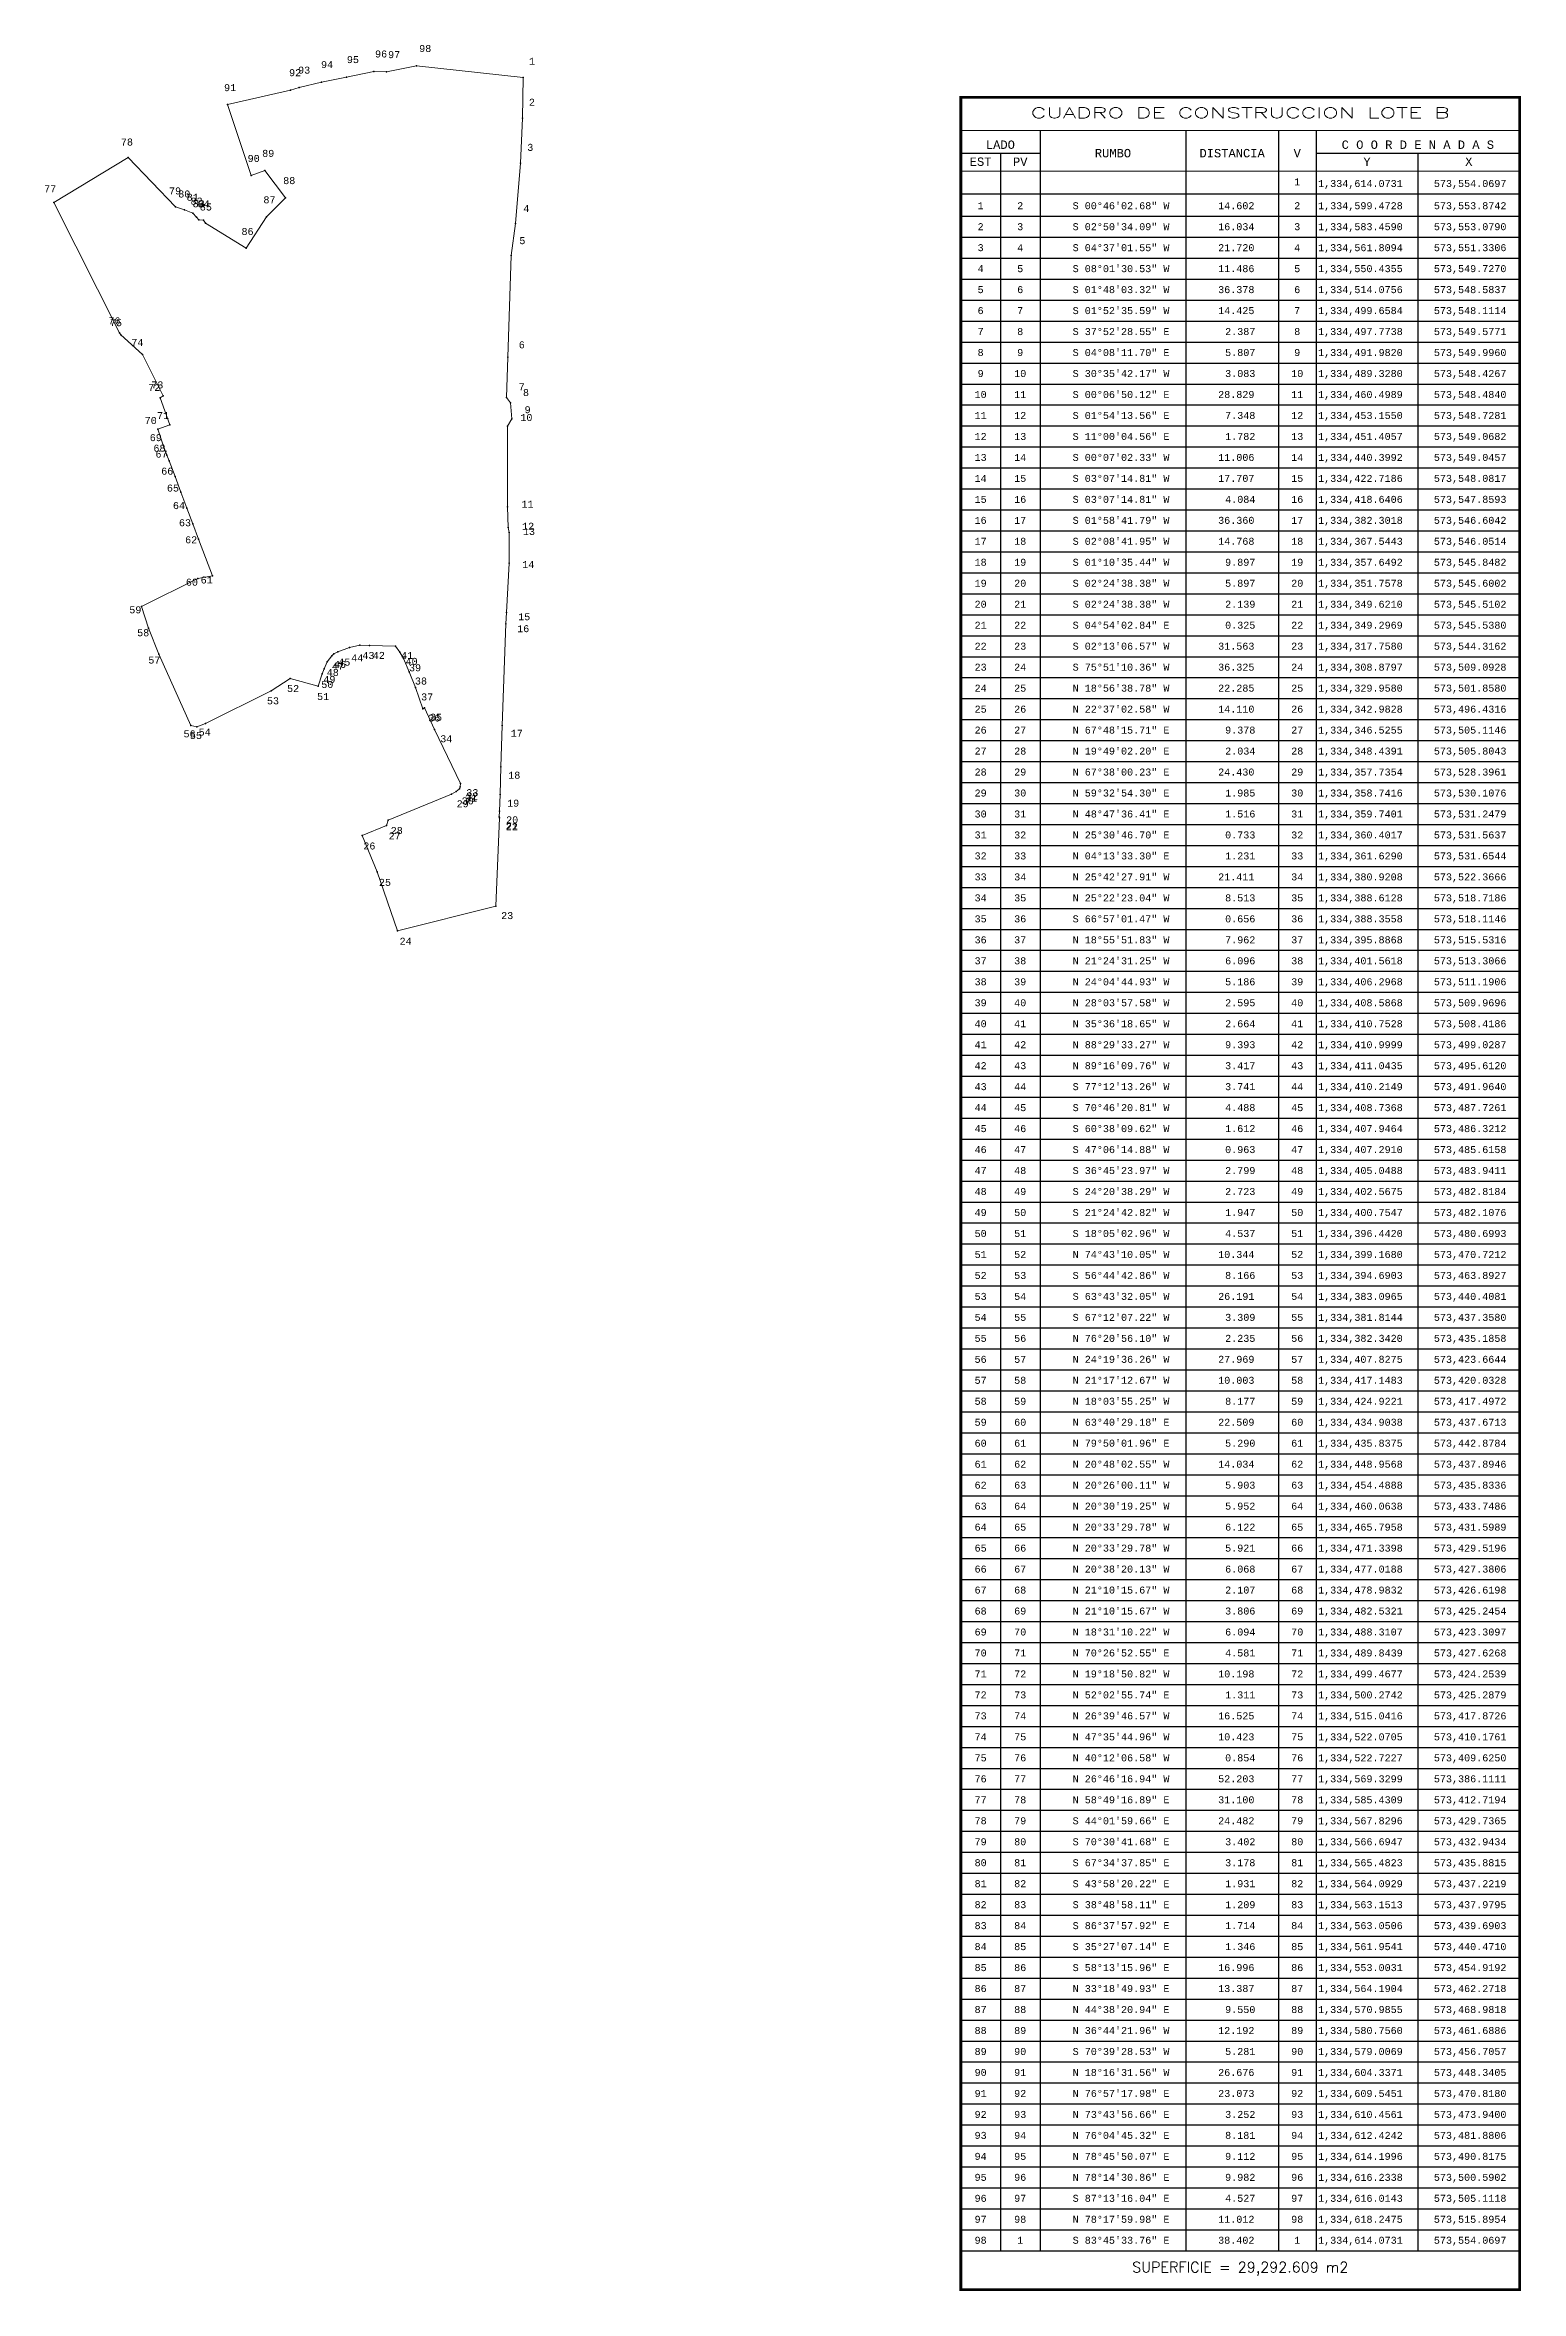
# Model space of a CAD drawing. Header units: millimetres. Extents: x -3245 to 2970, y 1153 to 3965.
# Drawn here: x 1979 to 2507, y 2216 to 3019 of the extents above; entities that cross this region are included whole.
import ezdxf
from ezdxf.enums import TextEntityAlignment as Align

# ---------------------------------------------------------------- set-up
doc = ezdxf.new("R2010")
doc.units = ezdxf.units.MM
for name, color, linetype in [('CVL_CUADCON', 1, 'Continuous'), ('CVL_CUADCON_LIN', 8, 'Continuous'), ('CVL_CUADCON_TIT', 1, 'Continuous'), ('CVL_CUADCON_TX', 2, 'Continuous'), ('CVL_PUNTO', 2, 'Continuous'), ('CVL_PUNTO_NUM', 250, 'Continuous')]:
    doc.layers.add(name, color=color, linetype=linetype)
doc.styles.add('HUECA1', font='HUECA1.shx')
doc.styles.add('MONOTXT4', font='MONOTXT4.shx')

msp = doc.modelspace()

# ---------------------------------------------------------------- linework, layer by layer
at = {"color": 114, "lineweight": 20, "ltscale": 0.5, "true_color": 0x139b48, "elevation": 399.1703, "flags": 128}
msp.add_lwpolyline([(1982.0597, 2962.763), (2005.5736, 2916.1557), (2006.1247, 2915.5035), (2013.8212, 2908.4747), (2021.2365, 2893.7072), (2020.2025, 2892.9008), (2023.5754, 2883.277), (2019.2583, 2881.7438), (2021.194, 2875.9652), (2022.5684, 2872.4163), (2023.3293, 2870.4519), (2025.4683, 2864.7729), (2027.5475, 2859.2288), (2029.6973, 2853.4969), (2031.7823, 2847.9219), (2033.8433, 2842.3899), (2038.827, 2829.2706), (2033.6199, 2828.3369), (2013.4458, 2818.3551), (2015.9814, 2810.5814), (2019.613, 2801.2605), (2031.1344, 2775.7751), (2033.3066, 2775.2475), (2036.3567, 2776.5295), (2059.8413, 2788.1233), (2066.6698, 2792.6011), (2076.6479, 2789.8751), (2078.0562, 2794.1878), (2078.767, 2796.0006), (2079.8897, 2798.4819), (2081.5644, 2800.724), (2082.2698, 2801.3795), (2083.6747, 2802.1699), (2087.9126, 2803.648), (2091.5606, 2804.4765), (2094.9773, 2804.433), (2104.3673, 2804.1859), (2105.9183, 2802.0199), (2107.1393, 2799.7299), (2109.2553, 2794.9949), (2111.4803, 2789.3199), (2114.0633, 2781.7889), (2114.6673, 2782.0459), (2118.3153, 2774.3539), (2127.603, 2755.0621), (2127.5123, 2753.8348), (2127.1965, 2753.1732), (2126.0562, 2752.1747), (2124.3447, 2751.1685), (2101.7529, 2741.8722), (2101.0633, 2739.9586), (2092.3803, 2736.4159), (2097.8066, 2723.3911), (2105.0414, 2702.3128), (2140.2648, 2711.1911), (2141.4866, 2742.73), (2141.4588, 2743.0541), (2141.5488, 2745.1909), (2141.7968, 2751.0822), (2142, 2760.9773), (2142.5528, 2775.7349), (2143.8079, 2812.0736), (2144.0303, 2816.1517), (2144.9943, 2833.8323), (2145.0168, 2844.8387), (2144.6767, 2846.5881), (2144.4326, 2853.932), (2144.3753, 2882.7611), (2145.9446, 2885.4151), (2145.5257, 2891.2069), (2144.06, 2893.0914), (2144.5323, 2907.5087), (2145.6756, 2943.8686), (2147.2792, 2955.2425), (2149.0276, 2976.8921), (2149.8228, 2992.9059), (2150.0183, 3007.5061), (2111.844, 3011.6806), (2101.0604, 3009.4474), (2096.5388, 3009.6669), (2086.7661, 3007.6327), (2077.8292, 3005.8573), (2069.8886, 3003.8892), (2066.7666, 3002.9781), (2044.2892, 2997.7702), (2052.6543, 2972.44), (2057.6372, 2974.1891), (2064.9304, 2964.4185), (2058.2204, 2957.6235), (2050.8678, 2946.4362), (2036.4196, 2955.3871), (2035.6389, 2956.4837), (2033.9281, 2956.5843), (2033.1705, 2957.526), (2031.8301, 2958.9154), (2028.892, 2960.1278), (2025.6851, 2961.2627), (2008.668, 2978.864), (1982.0597, 2962.763)], dxfattribs=at)
at = {"layer": 'CVL_CUADCON', "color": 1, "linetype": 'Continuous', "const_width": 1, "flags": 128}
msp.add_lwpolyline([(2306.587, 3000.3783), (2506.5195, 3000.3783), (2506.5195, 2216.4608), (2306.587, 2216.4608)], close=True, dxfattribs=at)
at = {"layer": 'CVL_CUADCON', "color": 1, "linetype": 'Continuous', "const_width": 0.375, "flags": 128}
for points in [[(2306.587, 2988.5058), (2506.5195, 2988.5058)], [(2306.587, 2973.9608), (2506.5195, 2973.9608)], [(2306.587, 2230.3783), (2506.5195, 2230.3783)]]:
    msp.add_lwpolyline(points, dxfattribs=at)
at = {"layer": 'CVL_CUADCON_LIN', "color": 8, "linetype": 'Continuous'}
for p, q in [((2334.9095, 2988.5058), (2334.9095, 2230.3783)), ((2387.087, 2988.5058), (2387.087, 2230.3783)), ((2420.1945, 2988.5058), (2420.1945, 2230.3783)), ((2433.6595, 2988.5058), (2433.6595, 2230.3783)), ((2306.587, 2980.4358), (2334.9095, 2980.4358)), ((2320.737, 2980.4358), (2320.737, 2230.3783)), ((2433.6595, 2980.4358), (2506.5195, 2980.4358)), ((2470.0895, 2980.4358), (2470.0895, 2230.3783)), ((2306.587, 2965.8233), (2506.5195, 2965.8233)), ((2306.587, 2957.8783), (2506.5195, 2957.8783)), ((2306.587, 2950.3783), (2506.5195, 2950.3783)), ((2306.587, 2942.8783), (2506.5195, 2942.8783)), ((2306.587, 2935.3783), (2506.5195, 2935.3783)), ((2306.587, 2927.8783), (2506.5195, 2927.8783)), ((2306.587, 2920.3783), (2506.5195, 2920.3783)), ((2306.587, 2912.8783), (2506.5195, 2912.8783)), ((2306.587, 2905.3783), (2506.5195, 2905.3783)), ((2306.587, 2897.8783), (2506.5195, 2897.8783)), ((2306.587, 2890.3783), (2506.5195, 2890.3783)), ((2306.587, 2882.8783), (2506.5195, 2882.8783)), ((2306.587, 2875.3783), (2506.5195, 2875.3783)), ((2306.587, 2867.8783), (2506.5195, 2867.8783)), ((2306.587, 2860.3783), (2506.5195, 2860.3783)), ((2306.587, 2852.8783), (2506.5195, 2852.8783)), ((2306.587, 2845.3783), (2506.5195, 2845.3783)), ((2306.587, 2837.8783), (2506.5195, 2837.8783)), ((2306.587, 2830.3783), (2506.5195, 2830.3783)), ((2306.587, 2822.8783), (2506.5195, 2822.8783)), ((2306.587, 2815.3783), (2506.5195, 2815.3783)), ((2306.587, 2807.8783), (2506.5195, 2807.8783)), ((2306.587, 2800.3783), (2506.5195, 2800.3783)), ((2306.587, 2792.8783), (2506.5195, 2792.8783)), ((2306.587, 2785.3783), (2506.5195, 2785.3783)), ((2306.587, 2777.8783), (2506.5195, 2777.8783)), ((2306.587, 2770.3783), (2506.5195, 2770.3783)), ((2306.587, 2762.8783), (2506.5195, 2762.8783)), ((2306.587, 2755.3783), (2506.5195, 2755.3783)), ((2306.587, 2747.8783), (2506.5195, 2747.8783)), ((2306.587, 2740.3783), (2506.5195, 2740.3783)), ((2306.587, 2732.8783), (2506.5195, 2732.8783)), ((2306.587, 2725.3783), (2506.5195, 2725.3783)), ((2306.587, 2717.8783), (2506.5195, 2717.8783)), ((2306.587, 2710.3783), (2506.5195, 2710.3783)), ((2306.587, 2702.8783), (2506.5195, 2702.8783)), ((2306.587, 2695.3783), (2506.5195, 2695.3783)), ((2306.587, 2687.8783), (2506.5195, 2687.8783)), ((2306.587, 2680.3783), (2506.5195, 2680.3783)), ((2306.587, 2672.8783), (2506.5195, 2672.8783)), ((2306.587, 2665.3783), (2506.5195, 2665.3783)), ((2306.587, 2657.8783), (2506.5195, 2657.8783)), ((2306.587, 2650.3783), (2506.5195, 2650.3783)), ((2306.587, 2642.8783), (2506.5195, 2642.8783)), ((2306.587, 2635.3783), (2506.5195, 2635.3783)), ((2306.587, 2627.8783), (2506.5195, 2627.8783)), ((2306.587, 2620.3783), (2506.5195, 2620.3783)), ((2306.587, 2612.8783), (2506.5195, 2612.8783)), ((2306.587, 2605.3783), (2506.5195, 2605.3783)), ((2306.587, 2597.8783), (2506.5195, 2597.8783)), ((2306.587, 2590.3783), (2506.5195, 2590.3783)), ((2306.587, 2582.8783), (2506.5195, 2582.8783)), ((2306.587, 2575.3783), (2506.5195, 2575.3783)), ((2306.587, 2567.8783), (2506.5195, 2567.8783)), ((2306.587, 2560.3783), (2506.5195, 2560.3783)), ((2306.587, 2552.8783), (2506.5195, 2552.8783)), ((2306.587, 2545.3783), (2506.5195, 2545.3783)), ((2306.587, 2537.8783), (2506.5195, 2537.8783)), ((2306.587, 2530.3783), (2506.5195, 2530.3783)), ((2306.587, 2522.8783), (2506.5195, 2522.8783)), ((2306.587, 2515.3783), (2506.5195, 2515.3783)), ((2306.587, 2507.8783), (2506.5195, 2507.8783)), ((2306.587, 2500.3783), (2506.5195, 2500.3783)), ((2306.587, 2492.8783), (2506.5195, 2492.8783)), ((2306.587, 2485.3783), (2506.5195, 2485.3783)), ((2306.587, 2477.8783), (2506.5195, 2477.8783)), ((2306.587, 2470.3783), (2506.5195, 2470.3783)), ((2306.587, 2462.8783), (2506.5195, 2462.8783)), ((2306.587, 2455.3783), (2506.5195, 2455.3783)), ((2306.587, 2447.8783), (2506.5195, 2447.8783)), ((2306.587, 2440.3783), (2506.5195, 2440.3783)), ((2306.587, 2432.8783), (2506.5195, 2432.8783)), ((2306.587, 2425.3783), (2506.5195, 2425.3783)), ((2306.587, 2417.8783), (2506.5195, 2417.8783)), ((2306.587, 2410.3783), (2506.5195, 2410.3783)), ((2306.587, 2402.8783), (2506.5195, 2402.8783)), ((2306.587, 2395.3783), (2506.5195, 2395.3783)), ((2306.587, 2387.8783), (2506.5195, 2387.8783)), ((2306.587, 2380.3783), (2506.5195, 2380.3783)), ((2306.587, 2372.8783), (2506.5195, 2372.8783)), ((2306.587, 2365.3783), (2506.5195, 2365.3783)), ((2306.587, 2357.8783), (2506.5195, 2357.8783)), ((2306.587, 2350.3783), (2506.5195, 2350.3783)), ((2306.587, 2342.8783), (2506.5195, 2342.8783)), ((2306.587, 2335.3783), (2506.5195, 2335.3783)), ((2306.587, 2327.8783), (2506.5195, 2327.8783)), ((2306.587, 2320.3783), (2506.5195, 2320.3783)), ((2306.587, 2312.8783), (2506.5195, 2312.8783)), ((2306.587, 2305.3783), (2506.5195, 2305.3783)), ((2306.587, 2297.8783), (2506.5195, 2297.8783)), ((2306.587, 2290.3783), (2506.5195, 2290.3783)), ((2306.587, 2282.8783), (2506.5195, 2282.8783)), ((2306.587, 2275.3783), (2506.5195, 2275.3783)), ((2306.587, 2267.8783), (2506.5195, 2267.8783)), ((2306.587, 2260.3783), (2506.5195, 2260.3783)), ((2306.587, 2252.8783), (2506.5195, 2252.8783)), ((2306.587, 2245.3783), (2506.5195, 2245.3783)), ((2306.587, 2237.8783), (2506.5195, 2237.8783)), ((2306.587, 2230.3783), (2506.5195, 2230.3783))]:
    msp.add_line(p, q, dxfattribs=at)
at = {"layer": 'CVL_PUNTO', "color": 2}
for p in [(2069.8886, 3003.8892), (2077.8292, 3005.8573), (2086.7661, 3007.6327), (2096.5388, 3009.6669), (2101.0604, 3009.4474), (2111.844, 3011.6806), (2150.0183, 3007.5061), (2044.2892, 2997.7702), (2066.7666, 3002.9781), (2149.8228, 2992.9059), (2008.668, 2978.864), (2052.6543, 2972.44), (2057.6372, 2974.1891), (2149.0276, 2976.8921), (2064.9304, 2964.4185), (1982.0597, 2962.763), (2025.6851, 2961.2627), (2028.892, 2960.1278), (2031.8301, 2958.9154), (2033.1705, 2957.526), (2033.9281, 2956.5843), (2035.6389, 2956.4837), (2058.2204, 2957.6235), (2036.4196, 2955.3871), (2147.2792, 2955.2425), (2050.8678, 2946.4362), (2145.6756, 2943.8686), (2005.5736, 2916.1557), (2006.1247, 2915.5035), (2013.8212, 2908.4747), (2144.5323, 2907.5087), (2020.2025, 2892.9008), (2021.2365, 2893.7072), (2144.06, 2893.0914), (2145.5257, 2891.2069), (2145.9446, 2885.4151), (2019.2583, 2881.7438), (2021.194, 2875.9652), (2023.5754, 2883.277), (2144.3753, 2882.7611), (2022.5684, 2872.4163), (2023.3293, 2870.4519), (2025.4683, 2864.7729), (2027.5475, 2859.2288), (2029.6973, 2853.4969), (2144.4326, 2853.932), (2031.7823, 2847.9219), (2144.6767, 2846.5881), (2145.0168, 2844.8387), (2033.8433, 2842.3899), (2033.6199, 2828.3369), (2038.827, 2829.2706), (2144.9943, 2833.8323), (2013.4458, 2818.3551), (2143.8079, 2812.0736), (2144.0303, 2816.1517), (2015.9814, 2810.5814), (2087.9126, 2803.648), (2091.5606, 2804.4765), (2094.9773, 2804.433), (2104.3673, 2804.1859), (2019.613, 2801.2605), (2078.767, 2796.0006), (2079.8897, 2798.4819), (2081.5644, 2800.724), (2082.2698, 2801.3795), (2083.6747, 2802.1699), (2105.9183, 2802.0199), (2107.1393, 2799.7299), (2059.8413, 2788.1233), (2066.6698, 2792.6011), (2076.6479, 2789.8751), (2078.0562, 2794.1878), (2109.2553, 2794.9949), (2111.4803, 2789.3199), (2114.0633, 2781.7889), (2114.6673, 2782.0459), (2031.1344, 2775.7751), (2033.3066, 2775.2475), (2036.3567, 2776.5295), (2118.3153, 2774.3539), (2142.5528, 2775.7349), (2127.603, 2755.0621), (2142, 2760.9773), (2124.3447, 2751.1685), (2126.0562, 2752.1747), (2127.1965, 2753.1732), (2127.5123, 2753.8348), (2141.7968, 2751.0822), (2101.0633, 2739.9586), (2101.7529, 2741.8722), (2141.4588, 2743.0541), (2141.4866, 2742.73), (2141.5488, 2745.1909), (2092.3803, 2736.4159), (2097.8066, 2723.3911), (2140.2648, 2711.1911), (2105.0414, 2702.3128)]:
    msp.add_point(p, dxfattribs=at)

# ---------------------------------------------------------------- texts
at = {"layer": 'CVL_CUADCON_TIT', "color": 1, "style": 'HUECA1', "width": 1.353592}
msp.add_text('CUADRO DE CONSTRUCCION LOTE B', height=3.75, dxfattribs=at).set_placement((2331.587, 2992.9533), (2481.5195, 2992.9533), align=Align.FIT)
at = {"layer": 'CVL_CUADCON_TIT', "color": 1, "style": 'MONOTXT4'}
for s, p in [('LADO', (2320.737, 2981.9583)), ('C O O R D E N A D A S', (2470.087, 2981.9583)), ('EST', (2313.662, 2975.8683)), ('PV', (2327.837, 2975.8683)), ('Y', (2451.887, 2975.8683)), ('X', (2488.312, 2975.8683))]:
    msp.add_text(s, height=3, dxfattribs=at).set_placement(p, align=Align.CENTER)
at = {"layer": 'CVL_CUADCON_TIT', "color": 1}
for s, height, style, p in [('RUMBO', 3, 'MONOTXT4', (2361.012, 2980.4283)), ('DISTANCIA', 3, 'MONOTXT4', (2403.637, 2980.4283)), ('V', 3, 'MONOTXT4', (2426.937, 2980.4283)), ('SUPERFICIE = 29,292.609 m2', 3.75, 'HUECA1', (2406.5533, 2223.9608))]:
    msp.add_text(s, height=height, dxfattribs=dict(at, style=style)).set_placement(p, align=Align.MIDDLE)
at = {"layer": 'CVL_CUADCON_TX', "color": 2, "style": 'MONOTXT4'}
for s, p in [('1', (2426.927, 2968.9483)), ('1', (2313.662, 2960.3783)), ('2', (2327.8233, 2960.3783)), ('2', (2426.927, 2960.3783)), ('3', (2313.662, 2945.3783)), ('2', (2313.662, 2952.8783)), ('4', (2327.8233, 2945.3783)), ('3', (2327.8233, 2952.8783)), ('4', (2426.927, 2945.3783)), ('3', (2426.927, 2952.8783)), ('4', (2313.662, 2937.8783)), ('5', (2327.8233, 2937.8783)), ('5', (2426.927, 2937.8783)), ('5', (2313.662, 2930.3783)), ('6', (2327.8233, 2930.3783)), ('6', (2426.927, 2930.3783)), ('6', (2313.662, 2922.8783)), ('7', (2327.8233, 2922.8783)), ('7', (2426.927, 2922.8783)), ('7', (2313.662, 2915.3783)), ('8', (2327.8233, 2915.3783)), ('8', (2426.927, 2915.3783)), ('8', (2313.662, 2907.8783)), ('9', (2327.8233, 2907.8783)), ('9', (2426.927, 2907.8783)), ('9', (2313.662, 2900.3783)), ('10', (2327.8233, 2900.3783)), ('10', (2426.927, 2900.3783)), ('10', (2313.662, 2892.8783)), ('11', (2327.8233, 2892.8783)), ('11', (2426.927, 2892.8783)), ('11', (2313.662, 2885.3783)), ('12', (2327.8233, 2885.3783)), ('12', (2426.927, 2885.3783)), ('12', (2313.662, 2877.8783)), ('13', (2327.8233, 2877.8783)), ('13', (2426.927, 2877.8783)), ('13', (2313.662, 2870.3783)), ('14', (2327.8233, 2870.3783)), ('14', (2426.927, 2870.3783)), ('14', (2313.662, 2862.8783)), ('15', (2327.8233, 2862.8783)), ('15', (2426.927, 2862.8783)), ('15', (2313.662, 2855.3783)), ('16', (2327.8233, 2855.3783)), ('16', (2426.927, 2855.3783)), ('16', (2313.662, 2847.8783)), ('17', (2327.8233, 2847.8783)), ('17', (2426.927, 2847.8783)), ('17', (2313.662, 2840.3783)), ('18', (2313.662, 2832.8783)), ('18', (2327.8233, 2840.3783)), ('19', (2327.8233, 2832.8783)), ('18', (2426.927, 2840.3783)), ('19', (2426.927, 2832.8783)), ('19', (2313.662, 2825.3783)), ('20', (2327.8233, 2825.3783)), ('20', (2426.927, 2825.3783)), ('20', (2313.662, 2817.8783)), ('21', (2327.8233, 2817.8783)), ('21', (2426.927, 2817.8783)), ('21', (2313.662, 2810.3783)), ('22', (2327.8233, 2810.3783)), ('22', (2426.927, 2810.3783)), ('22', (2313.662, 2802.8783)), ('23', (2327.8233, 2802.8783)), ('23', (2426.927, 2802.8783)), ('23', (2313.662, 2795.3783)), ('24', (2327.8233, 2795.3783)), ('24', (2426.927, 2795.3783)), ('24', (2313.662, 2787.8783)), ('25', (2327.8233, 2787.8783)), ('25', (2426.927, 2787.8783)), ('25', (2313.662, 2780.3783)), ('26', (2327.8233, 2780.3783)), ('26', (2426.927, 2780.3783)), ('26', (2313.662, 2772.8783)), ('27', (2327.8233, 2772.8783)), ('27', (2426.927, 2772.8783)), ('27', (2313.662, 2765.3783)), ('28', (2327.8233, 2765.3783)), ('28', (2426.927, 2765.3783)), ('28', (2313.662, 2757.8783)), ('29', (2327.8233, 2757.8783)), ('29', (2426.927, 2757.8783)), ('29', (2313.662, 2750.3783)), ('30', (2327.8233, 2750.3783)), ('30', (2426.927, 2750.3783)), ('30', (2313.662, 2742.8783)), ('31', (2327.8233, 2742.8783)), ('31', (2426.927, 2742.8783)), ('31', (2313.662, 2735.3783)), ('32', (2327.8233, 2735.3783)), ('32', (2426.927, 2735.3783)), ('32', (2313.662, 2727.8783)), ('33', (2313.662, 2720.3783)), ('33', (2327.8233, 2727.8783)), ('34', (2327.8233, 2720.3783)), ('33', (2426.927, 2727.8783)), ('34', (2426.927, 2720.3783)), ('34', (2313.662, 2712.8783)), ('35', (2327.8233, 2712.8783)), ('35', (2426.927, 2712.8783)), ('35', (2313.662, 2705.3783)), ('36', (2327.8233, 2705.3783)), ('36', (2426.927, 2705.3783)), ('36', (2313.662, 2697.8783)), ('37', (2327.8233, 2697.8783)), ('37', (2426.927, 2697.8783)), ('37', (2313.662, 2690.3783)), ('38', (2327.8233, 2690.3783)), ('38', (2426.927, 2690.3783)), ('38', (2313.662, 2682.8783)), ('39', (2327.8233, 2682.8783)), ('39', (2426.927, 2682.8783)), ('39', (2313.662, 2675.3783)), ('40', (2327.8233, 2675.3783)), ('40', (2426.927, 2675.3783)), ('40', (2313.662, 2667.8783)), ('41', (2327.8233, 2667.8783)), ('41', (2426.927, 2667.8783)), ('41', (2313.662, 2660.3783)), ('42', (2327.8233, 2660.3783)), ('42', (2426.927, 2660.3783)), ('42', (2313.662, 2652.8783)), ('43', (2327.8233, 2652.8783)), ('43', (2426.927, 2652.8783)), ('43', (2313.662, 2645.3783)), ('44', (2327.8233, 2645.3783)), ('44', (2426.927, 2645.3783)), ('44', (2313.662, 2637.8783)), ('45', (2327.8233, 2637.8783)), ('45', (2426.927, 2637.8783)), ('45', (2313.662, 2630.3783)), ('46', (2327.8233, 2630.3783)), ('46', (2426.927, 2630.3783)), ('46', (2313.662, 2622.8783)), ('47', (2327.8233, 2622.8783)), ('47', (2426.927, 2622.8783)), ('47', (2313.662, 2615.3783)), ('48', (2313.662, 2607.8783)), ('48', (2327.8233, 2615.3783)), ('49', (2327.8233, 2607.8783)), ('48', (2426.927, 2615.3783)), ('49', (2426.927, 2607.8783)), ('49', (2313.662, 2600.3783)), ('50', (2327.8233, 2600.3783)), ('50', (2426.927, 2600.3783)), ('50', (2313.662, 2592.8783)), ('51', (2327.8233, 2592.8783)), ('51', (2426.927, 2592.8783)), ('51', (2313.662, 2585.3783)), ('52', (2327.8233, 2585.3783)), ('52', (2426.927, 2585.3783)), ('52', (2313.662, 2577.8783)), ('53', (2327.8233, 2577.8783)), ('53', (2426.927, 2577.8783)), ('53', (2313.662, 2570.3783)), ('54', (2327.8233, 2570.3783)), ('54', (2426.927, 2570.3783)), ('54', (2313.662, 2562.8783)), ('55', (2327.8233, 2562.8783)), ('55', (2426.927, 2562.8783)), ('55', (2313.662, 2555.3783)), ('56', (2327.8233, 2555.3783)), ('56', (2426.927, 2555.3783)), ('56', (2313.662, 2547.8783)), ('57', (2327.8233, 2547.8783)), ('57', (2426.927, 2547.8783)), ('57', (2313.662, 2540.3783)), ('58', (2327.8233, 2540.3783)), ('58', (2426.927, 2540.3783)), ('58', (2313.662, 2532.8783)), ('59', (2327.8233, 2532.8783)), ('59', (2426.927, 2532.8783)), ('59', (2313.662, 2525.3783)), ('60', (2327.8233, 2525.3783)), ('60', (2426.927, 2525.3783)), ('60', (2313.662, 2517.8783)), ('61', (2327.8233, 2517.8783)), ('61', (2426.927, 2517.8783)), ('61', (2313.662, 2510.3783)), ('62', (2327.8233, 2510.3783)), ('62', (2426.927, 2510.3783)), ('62', (2313.662, 2502.8783)), ('63', (2313.662, 2495.3783)), ('63', (2327.8233, 2502.8783)), ('64', (2327.8233, 2495.3783)), ('63', (2426.927, 2502.8783)), ('64', (2426.927, 2495.3783)), ('64', (2313.662, 2487.8783)), ('65', (2327.8233, 2487.8783)), ('65', (2426.927, 2487.8783)), ('65', (2313.662, 2480.3783)), ('66', (2327.8233, 2480.3783)), ('66', (2426.927, 2480.3783)), ('66', (2313.662, 2472.8783)), ('67', (2327.8233, 2472.8783)), ('67', (2426.927, 2472.8783)), ('67', (2313.662, 2465.3783)), ('68', (2327.8233, 2465.3783)), ('68', (2426.927, 2465.3783)), ('68', (2313.662, 2457.8783)), ('69', (2327.8233, 2457.8783)), ('69', (2426.927, 2457.8783)), ('69', (2313.662, 2450.3783)), ('70', (2327.8233, 2450.3783)), ('70', (2426.927, 2450.3783)), ('70', (2313.662, 2442.8783)), ('71', (2327.8233, 2442.8783)), ('71', (2426.927, 2442.8783)), ('71', (2313.662, 2435.3783)), ('72', (2327.8233, 2435.3783)), ('72', (2426.927, 2435.3783)), ('72', (2313.662, 2427.8783)), ('73', (2327.8233, 2427.8783)), ('73', (2426.927, 2427.8783)), ('73', (2313.662, 2420.3783)), ('74', (2327.8233, 2420.3783)), ('74', (2426.927, 2420.3783)), ('74', (2313.662, 2412.8783)), ('75', (2327.8233, 2412.8783)), ('75', (2426.927, 2412.8783)), ('75', (2313.662, 2405.3783)), ('76', (2327.8233, 2405.3783)), ('76', (2426.927, 2405.3783)), ('76', (2313.662, 2397.8783)), ('77', (2327.8233, 2397.8783)), ('77', (2426.927, 2397.8783)), ('77', (2313.662, 2390.3783)), ('78', (2313.662, 2382.8783)), ('78', (2327.8233, 2390.3783)), ('79', (2327.8233, 2382.8783)), ('78', (2426.927, 2390.3783)), ('79', (2426.927, 2382.8783)), ('79', (2313.662, 2375.3783)), ('80', (2327.8233, 2375.3783)), ('80', (2426.927, 2375.3783)), ('80', (2313.662, 2367.8783)), ('81', (2327.8233, 2367.8783)), ('81', (2426.927, 2367.8783)), ('81', (2313.662, 2360.3783)), ('82', (2327.8233, 2360.3783)), ('82', (2426.927, 2360.3783)), ('82', (2313.662, 2352.8783)), ('83', (2327.8233, 2352.8783)), ('83', (2426.927, 2352.8783)), ('83', (2313.662, 2345.3783)), ('84', (2327.8233, 2345.3783)), ('84', (2426.927, 2345.3783)), ('84', (2313.662, 2337.8783)), ('85', (2327.8233, 2337.8783)), ('85', (2426.927, 2337.8783)), ('85', (2313.662, 2330.3783)), ('86', (2327.8233, 2330.3783)), ('86', (2426.927, 2330.3783)), ('86', (2313.662, 2322.8783)), ('87', (2327.8233, 2322.8783)), ('87', (2426.927, 2322.8783)), ('87', (2313.662, 2315.3783)), ('88', (2327.8233, 2315.3783)), ('88', (2426.927, 2315.3783)), ('88', (2313.662, 2307.8783)), ('89', (2327.8233, 2307.8783)), ('89', (2426.927, 2307.8783)), ('89', (2313.662, 2300.3783)), ('90', (2327.8233, 2300.3783)), ('90', (2426.927, 2300.3783)), ('90', (2313.662, 2292.8783)), ('91', (2327.8233, 2292.8783)), ('91', (2426.927, 2292.8783)), ('91', (2313.662, 2285.3783)), ('92', (2327.8233, 2285.3783)), ('92', (2426.927, 2285.3783)), ('92', (2313.662, 2277.8783)), ('93', (2327.8233, 2277.8783)), ('93', (2426.927, 2277.8783)), ('93', (2313.662, 2270.3783)), ('94', (2313.662, 2262.8783)), ('94', (2327.8233, 2270.3783)), ('95', (2327.8233, 2262.8783)), ('94', (2426.927, 2270.3783)), ('95', (2426.927, 2262.8783)), ('95', (2313.662, 2255.3783)), ('96', (2327.8233, 2255.3783)), ('96', (2426.927, 2255.3783)), ('96', (2313.662, 2247.8783)), ('97', (2327.8233, 2247.8783)), ('97', (2426.927, 2247.8783)), ('97', (2313.662, 2240.3783)), ('98', (2327.8233, 2240.3783)), ('98', (2426.927, 2240.3783)), ('98', (2313.662, 2232.8783)), ('1', (2327.8233, 2232.8783)), ('1', (2426.927, 2232.8783))]:
    msp.add_text(s, height=2.5, dxfattribs=at).set_placement(p, align=Align.CENTER)
for s, p in [('1,334,614.0731', (2434.387, 2968.3233)), ('573,554.0697', (2475.812, 2968.3233)), ('S 00%%d46\'02.68" W', (2346.587, 2960.3783)), ('14.602', (2398.637, 2960.3783)), ('1,334,599.4728', (2434.387, 2960.3783)), ('573,553.8742', (2475.812, 2960.3783)), ('S 02%%d50\'34.09" W', (2346.587, 2952.8783)), ('S 04%%d37\'01.55" W', (2346.587, 2945.3783)), ('21.720', (2398.637, 2945.3783)), ('16.034', (2398.637, 2952.8783)), ('1,334,583.4590', (2434.387, 2952.8783)), ('1,334,561.8094', (2434.387, 2945.3783)), ('573,553.0790', (2475.812, 2952.8783)), ('573,551.3306', (2475.812, 2945.3783)), ('S 08%%d01\'30.53" W', (2346.587, 2937.8783)), ('11.486', (2398.637, 2937.8783)), ('1,334,550.4355', (2434.387, 2937.8783)), ('573,549.7270', (2475.812, 2937.8783)), ('S 01%%d48\'03.32" W', (2346.587, 2930.3783)), ('36.378', (2398.637, 2930.3783)), ('1,334,514.0756', (2434.387, 2930.3783)), ('573,548.5837', (2475.812, 2930.3783)), ('S 01%%d52\'35.59" W', (2346.587, 2922.8783)), ('14.425', (2398.637, 2922.8783)), ('1,334,499.6584', (2434.387, 2922.8783)), ('573,548.1114', (2475.812, 2922.8783)), ('S 37%%d52\'28.55" E', (2346.587, 2915.3783)), ('2.387', (2401.137, 2915.3783)), ('1,334,497.7738', (2434.387, 2915.3783)), ('573,549.5771', (2475.812, 2915.3783)), ('S 04%%d08\'11.70" E', (2346.587, 2907.8783)), ('5.807', (2401.137, 2907.8783)), ('1,334,491.9820', (2434.387, 2907.8783)), ('573,549.9960', (2475.812, 2907.8783)), ('S 30%%d35\'42.17" W', (2346.587, 2900.3783)), ('3.083', (2401.137, 2900.3783)), ('1,334,489.3280', (2434.387, 2900.3783)), ('573,548.4267', (2475.812, 2900.3783)), ('S 00%%d06\'50.12" E', (2346.587, 2892.8783)), ('28.829', (2398.637, 2892.8783)), ('1,334,460.4989', (2434.387, 2892.8783)), ('573,548.4840', (2475.812, 2892.8783)), ('S 01%%d54\'13.56" E', (2346.587, 2885.3783)), ('7.348', (2401.137, 2885.3783)), ('1,334,453.1550', (2434.387, 2885.3783)), ('573,548.7281', (2475.812, 2885.3783)), ('S 11%%d00\'04.56" E', (2346.587, 2877.8783)), ('1.782', (2401.137, 2877.8783)), ('1,334,451.4057', (2434.387, 2877.8783)), ('573,549.0682', (2475.812, 2877.8783)), ('S 00%%d07\'02.33" W', (2346.587, 2870.3783)), ('11.006', (2398.637, 2870.3783)), ('1,334,440.3992', (2434.387, 2870.3783)), ('573,549.0457', (2475.812, 2870.3783)), ('S 03%%d07\'14.81" W', (2346.587, 2862.8783)), ('17.707', (2398.637, 2862.8783)), ('1,334,422.7186', (2434.387, 2862.8783)), ('573,548.0817', (2475.812, 2862.8783)), ('S 03%%d07\'14.81" W', (2346.587, 2855.3783)), ('4.084', (2401.137, 2855.3783)), ('1,334,418.6406', (2434.387, 2855.3783)), ('573,547.8593', (2475.812, 2855.3783)), ('S 01%%d58\'41.79" W', (2346.587, 2847.8783)), ('36.360', (2398.637, 2847.8783)), ('1,334,382.3018', (2434.387, 2847.8783)), ('573,546.6042', (2475.812, 2847.8783)), ('S 02%%d08\'41.95" W', (2346.587, 2840.3783)), ('S 01%%d10\'35.44" W', (2346.587, 2832.8783)), ('14.768', (2398.637, 2840.3783)), ('9.897', (2401.137, 2832.8783)), ('1,334,367.5443', (2434.387, 2840.3783)), ('1,334,357.6492', (2434.387, 2832.8783)), ('573,546.0514', (2475.812, 2840.3783)), ('573,545.8482', (2475.812, 2832.8783)), ('S 02%%d24\'38.38" W', (2346.587, 2825.3783)), ('5.897', (2401.137, 2825.3783)), ('1,334,351.7578', (2434.387, 2825.3783)), ('573,545.6002', (2475.812, 2825.3783)), ('S 02%%d24\'38.38" W', (2346.587, 2817.8783)), ('2.139', (2401.137, 2817.8783)), ('1,334,349.6210', (2434.387, 2817.8783)), ('573,545.5102', (2475.812, 2817.8783)), ('S 04%%d54\'02.84" E', (2346.587, 2810.3783)), ('0.325', (2401.137, 2810.3783)), ('1,334,349.2969', (2434.387, 2810.3783)), ('573,545.5380', (2475.812, 2810.3783)), ('S 02%%d13\'06.57" W', (2346.587, 2802.8783)), ('31.563', (2398.637, 2802.8783)), ('1,334,317.7580', (2434.387, 2802.8783)), ('573,544.3162', (2475.812, 2802.8783)), ('S 75%%d51\'10.36" W', (2346.587, 2795.3783)), ('36.325', (2398.637, 2795.3783)), ('1,334,308.8797', (2434.387, 2795.3783)), ('573,509.0928', (2475.812, 2795.3783)), ('N 18%%d56\'38.78" W', (2346.587, 2787.8783)), ('22.285', (2398.637, 2787.8783)), ('1,334,329.9580', (2434.387, 2787.8783)), ('573,501.8580', (2475.812, 2787.8783)), ('N 22%%d37\'02.58" W', (2346.587, 2780.3783)), ('14.110', (2398.637, 2780.3783)), ('1,334,342.9828', (2434.387, 2780.3783)), ('573,496.4316', (2475.812, 2780.3783)), ('N 67%%d48\'15.71" E', (2346.587, 2772.8783)), ('9.378', (2401.137, 2772.8783)), ('1,334,346.5255', (2434.387, 2772.8783)), ('573,505.1146', (2475.812, 2772.8783)), ('N 19%%d49\'02.20" E', (2346.587, 2765.3783)), ('2.034', (2401.137, 2765.3783)), ('1,334,348.4391', (2434.387, 2765.3783)), ('573,505.8043', (2475.812, 2765.3783)), ('N 67%%d38\'00.23" E', (2346.587, 2757.8783)), ('24.430', (2398.637, 2757.8783)), ('1,334,357.7354', (2434.387, 2757.8783)), ('573,528.3961', (2475.812, 2757.8783)), ('N 59%%d32\'54.30" E', (2346.587, 2750.3783)), ('1.985', (2401.137, 2750.3783)), ('1,334,358.7416', (2434.387, 2750.3783)), ('573,530.1076', (2475.812, 2750.3783)), ('N 48%%d47\'36.41" E', (2346.587, 2742.8783)), ('1.516', (2401.137, 2742.8783)), ('1,334,359.7401', (2434.387, 2742.8783)), ('573,531.2479', (2475.812, 2742.8783)), ('N 25%%d30\'46.70" E', (2346.587, 2735.3783)), ('0.733', (2401.137, 2735.3783)), ('1,334,360.4017', (2434.387, 2735.3783)), ('573,531.5637', (2475.812, 2735.3783)), ('N 04%%d13\'33.30" E', (2346.587, 2727.8783)), ('N 25%%d42\'27.91" W', (2346.587, 2720.3783)), ('21.411', (2398.637, 2720.3783)), ('1.231', (2401.137, 2727.8783)), ('1,334,361.6290', (2434.387, 2727.8783)), ('1,334,380.9208', (2434.387, 2720.3783)), ('573,531.6544', (2475.812, 2727.8783)), ('573,522.3666', (2475.812, 2720.3783)), ('N 25%%d22\'23.04" W', (2346.587, 2712.8783)), ('8.513', (2401.137, 2712.8783)), ('1,334,388.6128', (2434.387, 2712.8783)), ('573,518.7186', (2475.812, 2712.8783)), ('S 66%%d57\'01.47" W', (2346.587, 2705.3783)), ('0.656', (2401.137, 2705.3783)), ('1,334,388.3558', (2434.387, 2705.3783)), ('573,518.1146', (2475.812, 2705.3783)), ('N 18%%d55\'51.83" W', (2346.587, 2697.8783)), ('7.962', (2401.137, 2697.8783)), ('1,334,395.8868', (2434.387, 2697.8783)), ('573,515.5316', (2475.812, 2697.8783)), ('N 21%%d24\'31.25" W', (2346.587, 2690.3783)), ('6.096', (2401.137, 2690.3783)), ('1,334,401.5618', (2434.387, 2690.3783)), ('573,513.3066', (2475.812, 2690.3783)), ('N 24%%d04\'44.93" W', (2346.587, 2682.8783)), ('5.186', (2401.137, 2682.8783)), ('1,334,406.2968', (2434.387, 2682.8783)), ('573,511.1906', (2475.812, 2682.8783)), ('N 28%%d03\'57.58" W', (2346.587, 2675.3783)), ('2.595', (2401.137, 2675.3783)), ('1,334,408.5868', (2434.387, 2675.3783)), ('573,509.9696', (2475.812, 2675.3783)), ('N 35%%d36\'18.65" W', (2346.587, 2667.8783)), ('2.664', (2401.137, 2667.8783)), ('1,334,410.7528', (2434.387, 2667.8783)), ('573,508.4186', (2475.812, 2667.8783)), ('N 88%%d29\'33.27" W', (2346.587, 2660.3783)), ('9.393', (2401.137, 2660.3783)), ('1,334,410.9999', (2434.387, 2660.3783)), ('573,499.0287', (2475.812, 2660.3783)), ('N 89%%d16\'09.76" W', (2346.587, 2652.8783)), ('3.417', (2401.137, 2652.8783)), ('1,334,411.0435', (2434.387, 2652.8783)), ('573,495.6120', (2475.812, 2652.8783)), ('S 77%%d12\'13.26" W', (2346.587, 2645.3783)), ('3.741', (2401.137, 2645.3783)), ('1,334,410.2149', (2434.387, 2645.3783)), ('573,491.9640', (2475.812, 2645.3783)), ('S 70%%d46\'20.81" W', (2346.587, 2637.8783)), ('4.488', (2401.137, 2637.8783)), ('1,334,408.7368', (2434.387, 2637.8783)), ('573,487.7261', (2475.812, 2637.8783)), ('S 60%%d38\'09.62" W', (2346.587, 2630.3783)), ('1.612', (2401.137, 2630.3783)), ('1,334,407.9464', (2434.387, 2630.3783)), ('573,486.3212', (2475.812, 2630.3783)), ('S 47%%d06\'14.88" W', (2346.587, 2622.8783)), ('0.963', (2401.137, 2622.8783)), ('1,334,407.2910', (2434.387, 2622.8783)), ('573,485.6158', (2475.812, 2622.8783)), ('S 36%%d45\'23.97" W', (2346.587, 2615.3783)), ('S 24%%d20\'38.29" W', (2346.587, 2607.8783)), ('2.799', (2401.137, 2615.3783)), ('2.723', (2401.137, 2607.8783)), ('1,334,405.0488', (2434.387, 2615.3783)), ('1,334,402.5675', (2434.387, 2607.8783)), ('573,483.9411', (2475.812, 2615.3783)), ('573,482.8184', (2475.812, 2607.8783)), ('S 21%%d24\'42.82" W', (2346.587, 2600.3783)), ('1.947', (2401.137, 2600.3783)), ('1,334,400.7547', (2434.387, 2600.3783)), ('573,482.1076', (2475.812, 2600.3783)), ('S 18%%d05\'02.96" W', (2346.587, 2592.8783)), ('4.537', (2401.137, 2592.8783)), ('1,334,396.4420', (2434.387, 2592.8783)), ('573,480.6993', (2475.812, 2592.8783)), ('N 74%%d43\'10.05" W', (2346.587, 2585.3783)), ('10.344', (2398.637, 2585.3783)), ('1,334,399.1680', (2434.387, 2585.3783)), ('573,470.7212', (2475.812, 2585.3783)), ('S 56%%d44\'42.86" W', (2346.587, 2577.8783)), ('8.166', (2401.137, 2577.8783)), ('1,334,394.6903', (2434.387, 2577.8783)), ('573,463.8927', (2475.812, 2577.8783)), ('S 63%%d43\'32.05" W', (2346.587, 2570.3783)), ('26.191', (2398.637, 2570.3783)), ('1,334,383.0965', (2434.387, 2570.3783)), ('573,440.4081', (2475.812, 2570.3783)), ('S 67%%d12\'07.22" W', (2346.587, 2562.8783)), ('3.309', (2401.137, 2562.8783)), ('1,334,381.8144', (2434.387, 2562.8783)), ('573,437.3580', (2475.812, 2562.8783)), ('N 76%%d20\'56.10" W', (2346.587, 2555.3783)), ('2.235', (2401.137, 2555.3783)), ('1,334,382.3420', (2434.387, 2555.3783)), ('573,435.1858', (2475.812, 2555.3783)), ('N 24%%d19\'36.26" W', (2346.587, 2547.8783)), ('27.969', (2398.637, 2547.8783)), ('1,334,407.8275', (2434.387, 2547.8783)), ('573,423.6644', (2475.812, 2547.8783)), ('N 21%%d17\'12.67" W', (2346.587, 2540.3783)), ('10.003', (2398.637, 2540.3783)), ('1,334,417.1483', (2434.387, 2540.3783)), ('573,420.0328', (2475.812, 2540.3783)), ('N 18%%d03\'55.25" W', (2346.587, 2532.8783)), ('8.177', (2401.137, 2532.8783)), ('1,334,424.9221', (2434.387, 2532.8783)), ('573,417.4972', (2475.812, 2532.8783)), ('N 63%%d40\'29.18" E', (2346.587, 2525.3783)), ('22.509', (2398.637, 2525.3783)), ('1,334,434.9038', (2434.387, 2525.3783)), ('573,437.6713', (2475.812, 2525.3783)), ('N 79%%d50\'01.96" E', (2346.587, 2517.8783)), ('5.290', (2401.137, 2517.8783)), ('1,334,435.8375', (2434.387, 2517.8783)), ('573,442.8784', (2475.812, 2517.8783)), ('N 20%%d48\'02.55" W', (2346.587, 2510.3783)), ('14.034', (2398.637, 2510.3783)), ('1,334,448.9568', (2434.387, 2510.3783)), ('573,437.8946', (2475.812, 2510.3783)), ('N 20%%d26\'00.11" W', (2346.587, 2502.8783)), ('N 20%%d30\'19.25" W', (2346.587, 2495.3783)), ('5.903', (2401.137, 2502.8783)), ('5.952', (2401.137, 2495.3783)), ('1,334,454.4888', (2434.387, 2502.8783)), ('1,334,460.0638', (2434.387, 2495.3783)), ('573,435.8336', (2475.812, 2502.8783)), ('573,433.7486', (2475.812, 2495.3783)), ('N 20%%d33\'29.78" W', (2346.587, 2487.8783)), ('6.122', (2401.137, 2487.8783)), ('1,334,465.7958', (2434.387, 2487.8783)), ('573,431.5989', (2475.812, 2487.8783)), ('N 20%%d33\'29.78" W', (2346.587, 2480.3783)), ('5.921', (2401.137, 2480.3783)), ('1,334,471.3398', (2434.387, 2480.3783)), ('573,429.5196', (2475.812, 2480.3783)), ('N 20%%d38\'20.13" W', (2346.587, 2472.8783)), ('6.068', (2401.137, 2472.8783)), ('1,334,477.0188', (2434.387, 2472.8783)), ('573,427.3806', (2475.812, 2472.8783)), ('N 21%%d10\'15.67" W', (2346.587, 2465.3783)), ('2.107', (2401.137, 2465.3783)), ('1,334,478.9832', (2434.387, 2465.3783)), ('573,426.6198', (2475.812, 2465.3783)), ('N 21%%d10\'15.67" W', (2346.587, 2457.8783)), ('3.806', (2401.137, 2457.8783)), ('1,334,482.5321', (2434.387, 2457.8783)), ('573,425.2454', (2475.812, 2457.8783)), ('N 18%%d31\'10.22" W', (2346.587, 2450.3783)), ('6.094', (2401.137, 2450.3783)), ('1,334,488.3107', (2434.387, 2450.3783)), ('573,423.3097', (2475.812, 2450.3783)), ('N 70%%d26\'52.55" E', (2346.587, 2442.8783)), ('4.581', (2401.137, 2442.8783)), ('1,334,489.8439', (2434.387, 2442.8783)), ('573,427.6268', (2475.812, 2442.8783)), ('N 19%%d18\'50.82" W', (2346.587, 2435.3783)), ('10.198', (2398.637, 2435.3783)), ('1,334,499.4677', (2434.387, 2435.3783)), ('573,424.2539', (2475.812, 2435.3783)), ('N 52%%d02\'55.74" E', (2346.587, 2427.8783)), ('1.311', (2401.137, 2427.8783)), ('1,334,500.2742', (2434.387, 2427.8783)), ('573,425.2879', (2475.812, 2427.8783)), ('N 26%%d39\'46.57" W', (2346.587, 2420.3783)), ('16.525', (2398.637, 2420.3783)), ('1,334,515.0416', (2434.387, 2420.3783)), ('573,417.8726', (2475.812, 2420.3783)), ('N 47%%d35\'44.96" W', (2346.587, 2412.8783)), ('10.423', (2398.637, 2412.8783)), ('1,334,522.0705', (2434.387, 2412.8783)), ('573,410.1761', (2475.812, 2412.8783)), ('N 40%%d12\'06.58" W', (2346.587, 2405.3783)), ('0.854', (2401.137, 2405.3783)), ('1,334,522.7227', (2434.387, 2405.3783)), ('573,409.6250', (2475.812, 2405.3783)), ('N 26%%d46\'16.94" W', (2346.587, 2397.8783)), ('52.203', (2398.637, 2397.8783)), ('1,334,569.3299', (2434.387, 2397.8783)), ('573,386.1111', (2475.812, 2397.8783)), ('S 44%%d01\'59.66" E', (2346.587, 2382.8783)), ('N 58%%d49\'16.89" E', (2346.587, 2390.3783)), ('31.100', (2398.637, 2390.3783)), ('24.482', (2398.637, 2382.8783)), ('1,334,585.4309', (2434.387, 2390.3783)), ('1,334,567.8296', (2434.387, 2382.8783)), ('573,412.7194', (2475.812, 2390.3783)), ('573,429.7365', (2475.812, 2382.8783)), ('S 70%%d30\'41.68" E', (2346.587, 2375.3783)), ('3.402', (2401.137, 2375.3783)), ('1,334,566.6947', (2434.387, 2375.3783)), ('573,432.9434', (2475.812, 2375.3783)), ('S 67%%d34\'37.85" E', (2346.587, 2367.8783)), ('3.178', (2401.137, 2367.8783)), ('1,334,565.4823', (2434.387, 2367.8783)), ('573,435.8815', (2475.812, 2367.8783)), ('S 43%%d58\'20.22" E', (2346.587, 2360.3783)), ('1.931', (2401.137, 2360.3783)), ('1,334,564.0929', (2434.387, 2360.3783)), ('573,437.2219', (2475.812, 2360.3783)), ('S 38%%d48\'58.11" E', (2346.587, 2352.8783)), ('1.209', (2401.137, 2352.8783)), ('1,334,563.1513', (2434.387, 2352.8783)), ('573,437.9795', (2475.812, 2352.8783)), ('S 86%%d37\'57.92" E', (2346.587, 2345.3783)), ('1.714', (2401.137, 2345.3783)), ('1,334,563.0506', (2434.387, 2345.3783)), ('573,439.6903', (2475.812, 2345.3783)), ('S 35%%d27\'07.14" E', (2346.587, 2337.8783)), ('1.346', (2401.137, 2337.8783)), ('1,334,561.9541', (2434.387, 2337.8783)), ('573,440.4710', (2475.812, 2337.8783)), ('S 58%%d13\'15.96" E', (2346.587, 2330.3783)), ('16.996', (2398.637, 2330.3783)), ('1,334,553.0031', (2434.387, 2330.3783)), ('573,454.9192', (2475.812, 2330.3783)), ('N 33%%d18\'49.93" E', (2346.587, 2322.8783)), ('13.387', (2398.637, 2322.8783)), ('1,334,564.1904', (2434.387, 2322.8783)), ('573,462.2718', (2475.812, 2322.8783)), ('N 44%%d38\'20.94" E', (2346.587, 2315.3783)), ('9.550', (2401.137, 2315.3783)), ('1,334,570.9855', (2434.387, 2315.3783)), ('573,468.9818', (2475.812, 2315.3783)), ('N 36%%d44\'21.96" W', (2346.587, 2307.8783)), ('12.192', (2398.637, 2307.8783)), ('1,334,580.7560', (2434.387, 2307.8783)), ('573,461.6886', (2475.812, 2307.8783)), ('S 70%%d39\'28.53" W', (2346.587, 2300.3783)), ('5.281', (2401.137, 2300.3783)), ('1,334,579.0069', (2434.387, 2300.3783)), ('573,456.7057', (2475.812, 2300.3783)), ('N 18%%d16\'31.56" W', (2346.587, 2292.8783)), ('26.676', (2398.637, 2292.8783)), ('1,334,604.3371', (2434.387, 2292.8783)), ('573,448.3405', (2475.812, 2292.8783)), ('N 76%%d57\'17.98" E', (2346.587, 2285.3783)), ('23.073', (2398.637, 2285.3783)), ('1,334,609.5451', (2434.387, 2285.3783)), ('573,470.8180', (2475.812, 2285.3783)), ('N 73%%d43\'56.66" E', (2346.587, 2277.8783)), ('N 76%%d04\'45.32" E', (2346.587, 2270.3783)), ('3.252', (2401.137, 2277.8783)), ('1,334,610.4561', (2434.387, 2277.8783)), ('573,473.9400', (2475.812, 2277.8783)), ('N 78%%d45\'50.07" E', (2346.587, 2262.8783)), ('8.181', (2401.137, 2270.3783)), ('9.112', (2401.137, 2262.8783)), ('1,334,612.4242', (2434.387, 2270.3783)), ('1,334,614.1996', (2434.387, 2262.8783)), ('573,481.8806', (2475.812, 2270.3783)), ('573,490.8175', (2475.812, 2262.8783)), ('N 78%%d14\'30.86" E', (2346.587, 2255.3783)), ('9.982', (2401.137, 2255.3783)), ('1,334,616.2338', (2434.387, 2255.3783)), ('573,500.5902', (2475.812, 2255.3783)), ('S 87%%d13\'16.04" E', (2346.587, 2247.8783)), ('4.527', (2401.137, 2247.8783)), ('1,334,616.0143', (2434.387, 2247.8783)), ('573,505.1118', (2475.812, 2247.8783)), ('N 78%%d17\'59.98" E', (2346.587, 2240.3783)), ('11.012', (2398.637, 2240.3783)), ('1,334,618.2475', (2434.387, 2240.3783)), ('573,515.8954', (2475.812, 2240.3783)), ('S 83%%d45\'33.76" E', (2346.587, 2232.8783)), ('38.402', (2398.637, 2232.8783)), ('1,334,614.0731', (2434.387, 2232.8783)), ('573,554.0697', (2475.812, 2232.8783))]:
    msp.add_text(s, height=2.5, dxfattribs=at).set_placement(p)
at = {"layer": 'CVL_PUNTO_NUM', "color": 2, "style": 'MONOTXT4'}
for s, p in [('94', (2077.6997, 3010.8556)), ('95', (2086.9347, 3012.6299)), ('96', (2097.0232, 3014.6434)), ('97', (2101.6911, 3014.4075)), ('98', (2112.8013, 3016.5881)), ('1', (2152.0862, 3012.0585)), ('91', (2043.0047, 3002.6024)), ('92', (2066.2579, 3007.9522)), ('93', (2069.4881, 3008.8731)), ('2', (2152.0647, 2997.3751)), ('78', (2006.0969, 2983.1523)), ('90', (2051.4341, 2977.2888)), ('89', (2056.6315, 2979.0869)), ('3', (2151.4773, 2981.2508)), ('88', (2064.1593, 2969.3587)), ('77', (1978.6301, 2966.4013)), ('79', (2023.3179, 2965.6668)), ('80', (2026.6123, 2964.5778)), ('81', (2029.6316, 2963.4062)), ('82', (2030.996, 2962.0284)), ('87', (2057.084, 2962.4927)), ('83', (2031.7647, 2961.0921)), ('84', (2033.5373, 2961.0206)), ('85', (2034.3285, 2959.9288)), ('4', (2150.057, 2959.3999)), ('86', (2049.2377, 2951.163)), ('5', (2148.6427, 2947.8931)), ('76', (2001.6238, 2919.2216)), ('75', (2002.1693, 2918.5621)), ('74', (2009.8354, 2911.4935)), ('6', (2148.432, 2910.6381)), ('72', (2015.8824, 2895.4181)), ('73', (2016.9604, 2896.2985)), ('7', (2148.39, 2895.5917)), ('8', (2149.9351, 2893.5643)), ('70', (2014.6082, 2883.5813)), ('71', (2019.0173, 2885.3322)), ('10', (2149.002, 2884.6568)), ('9', (2150.5194, 2887.4327)), ('69', (2016.4213, 2877.4555)), ('68', (2017.7287, 2873.6722)), ('67', (2018.4556, 2871.569)), ('66', (2020.5145, 2865.4512)), ('65', (2022.5515, 2859.4276)), ('64', (2024.7091, 2853.1535)), ('11', (2149.4264, 2853.6818)), ('63', (2026.8643, 2847.0198)), ('62', (2029.0634, 2840.9227)), ('12', (2149.6088, 2845.767)), ('13', (2149.926, 2843.8902)), ('60', (2029.3285, 2825.7711)), ('61', (2034.6324, 2826.5494)), ('14', (2149.6879, 2832.1091)), ('59', (2009.097, 2815.8876)), ('16', (2147.8571, 2809.1404)), ('15', (2148.2102, 2813.4079)), ('58', (2011.8999, 2807.6932)), ('57', (2015.895, 2797.9174)), ('48', (2079.7365, 2793.4842)), ('47', (2081.5536, 2795.724)), ('46', (2082.3222, 2796.3797)), ('45', (2083.8557, 2797.1732)), ('44', (2088.4914, 2798.6816)), ('43', (2092.4831, 2799.5624)), ('42', (2096.2013, 2799.5851)), ('41', (2106.3379, 2799.5906)), ('40', (2107.9325, 2797.4435)), ('39', (2109.1677, 2795.1598)), ('52', (2065.5357, 2787.7314)), ('51', (2076.2741, 2784.8891)), ('50', (2077.7681, 2789.1961)), ('49', (2078.5284, 2791.0063)), ('38', (2111.2846, 2790.4252)), ('37', (2113.4929, 2784.7428)), ('53', (2058.3313, 2783.3568)), ('36', (2116.0386, 2777.1956)), ('35', (2116.6793, 2777.4686)), ('56', (2028.4943, 2771.529)), ('55', (2030.7619, 2770.9435)), ('54', (2033.9045, 2772.1722)), ('34', (2120.3397, 2769.782)), ('17', (2145.5484, 2771.7316)), ('18', (2144.658, 2756.7424)), ('29', (2126.2128, 2746.5306)), ('30', (2128.004, 2747.5697)), ('31', (2129.2026, 2748.5933)), ('32', (2129.5408, 2749.2647)), ('33', (2129.6552, 2750.5027)), ('19', (2144.2634, 2746.733)), ('28', (2102.6109, 2736.9464)), ('21', (2143.7803, 2738.6257)), ('22', (2143.8038, 2738.2993)), ('20', (2143.9076, 2740.7822)), ('26', (2092.8217, 2731.4354)), ('27', (2101.8794, 2735.0256)), ('25', (2098.4052, 2718.427)), ('23', (2142.128, 2706.5512)), ('24', (2105.7876, 2697.3687))]:
    msp.add_text(s, height=2.5, dxfattribs=at).set_placement(p)

doc.saveas('drawing.dxf')
